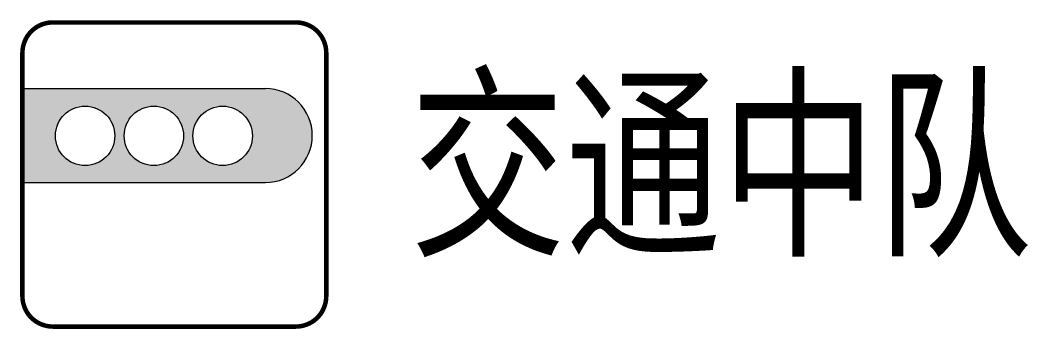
# Model space of a CAD drawing. Header units: millimetres. Extents: x -0.1 to 23.2, y -0.8 to 6.3.
import ezdxf

# ---------------------------------------------------------------- set-up
doc = ezdxf.new("R2010")
doc.units = ezdxf.units.MM
doc.layers.add('设施图块', color=7, linetype='Continuous')
doc.styles.add('设施块标注', font='SIMFANG.TTF', dxfattribs={"width": 0.75})

msp = doc.modelspace()

# ---------------------------------------------------------------- hatches: boundary and pattern name
at = {"layer": '设施图块'}
h = msp.add_hatch(color=5, dxfattribs=at)
h.paths.add_polyline_path([(0, 2.616), (5.597, 2.616, 1), (5.597, 4.776), (0, 4.776)])
h.paths.add_polyline_path([(2.127, 3.688, -1), (0.76, 3.688, -1)], flags=16)
h.paths.add_polyline_path([(3.711, 3.688, -1), (2.344, 3.688, -1)], flags=16)
h.paths.add_polyline_path([(5.295, 3.688, -1), (3.928, 3.688, -1)], flags=16)

# ---------------------------------------------------------------- linework, layer by layer
at = {"layer": '设施图块', "color": 5}
for p, q in [((0, 4.776), (5.597, 4.776)), ((0, 2.616), (5.597, 2.616))]:
    msp.add_line(p, q, dxfattribs=at)
at = {"layer": '设施图块', "color": 5, "const_width": 0.104}
msp.add_lwpolyline([(0, 5.598, -0.41422), (0.7, 6.298), (6.298, 6.298, -0.414214), (6.998, 5.598), (6.998, 0, -0.414214), (6.298, -0.7), (0.7, -0.7, -0.414214), (0, 0), (0, 5.598)], format="xyb", dxfattribs=at)
at = {"layer": '设施图块', "color": 5}
for centre in [(1.444, 3.688), (3.028, 3.688), (4.612, 3.688)]:
    msp.add_circle(centre, 0.684, dxfattribs=at)
msp.add_arc((5.597, 3.696), 1.08, 270, 90, dxfattribs=at)

# ---------------------------------------------------------------- texts
at = {"layer": '设施图块', "style": '设施块标注', "width": 0.75}
msp.add_attdef('交通中队', (8.927, 1.288), '交通中队', height=3.5, dxfattribs=at)

doc.saveas('drawing.dxf')
